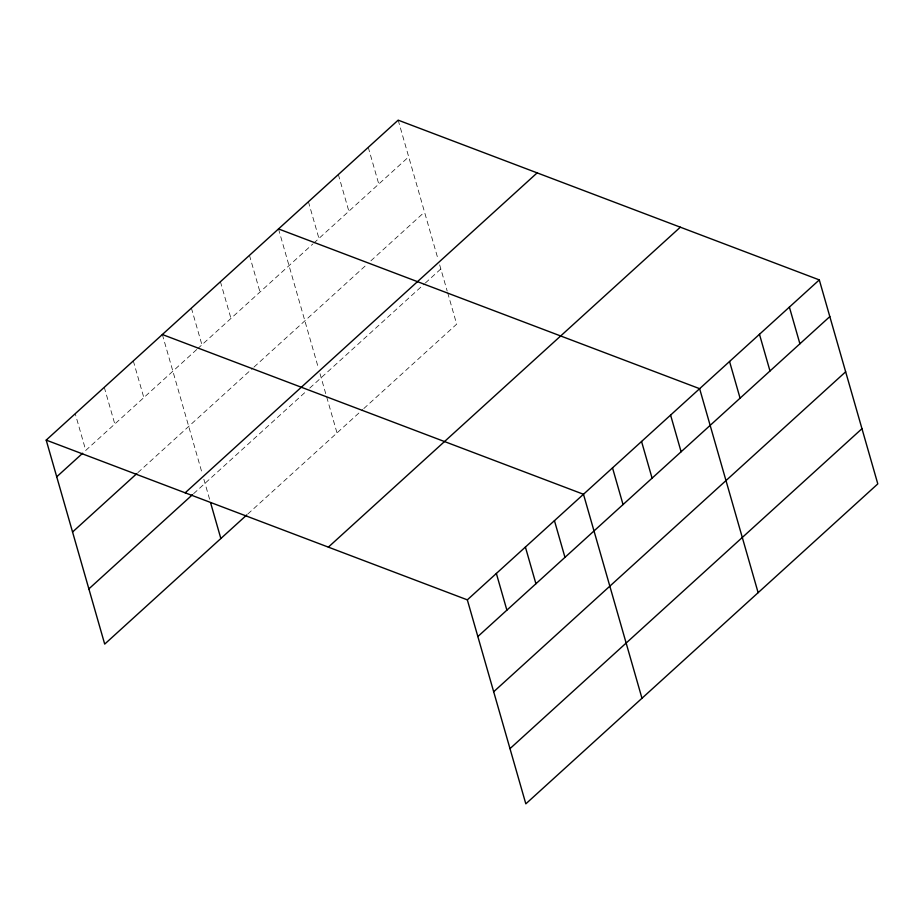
<?xml version="1.0" encoding="UTF-8"?>
<svg xmlns="http://www.w3.org/2000/svg" width="924" height="924" viewBox="0 0 924 924"><rect width="100%" height="100%" fill="white"/><g stroke="black" fill="none" stroke-linecap="round" stroke-linejoin="round"><path stroke-width="0.69" stroke-dasharray="4.62 3.46" d="M196.731 349.526L85.759 450.404L75.237 413.709M197.771 348.591L312.751 244.063M313.79 243.127L408.697 156.849M137.884 472.614L253.003 367.971M254.042 367.036L366.759 264.576M370.882 260.822L424.532 212.058M193.613 493.682L305.613 391.868M309.759 388.092L424.335 283.945M425.363 283.01L440.84 268.942M247.817 514.01L362.797 409.482M363.825 408.547L456.675 324.151L447.574 292.4M398.175 120.155L438.126 259.459M439.674 264.876L447.17 291.025M368.26 147.343L378.782 184.038M338.346 174.544L348.868 211.238M308.42 201.744L318.942 238.438M278.505 228.933L318.457 368.237M320.004 373.654L326.311 395.668M326.715 397.043L337.006 432.929M249.468 255.336L259.99 292.03M220.432 281.728L230.954 318.422M191.395 308.119L201.917 344.814M162.358 334.523L202.298 473.827M203.858 479.244L209.771 499.872M133.31 360.914L143.832 397.609M104.273 387.306L114.795 424.001"/><path stroke-width="1.39" d="M46.2 440.101L398.175 120.155L819.299 279.903L877.8 483.899L525.825 803.845L467.325 599.849L46.2 440.101L104.701 644.097L246.777 514.945M56.722 476.796L82.652 453.234M72.557 532.005L136.856 473.562M185.17 492.815L537.156 172.869M88.866 588.888L192.573 494.617M328.355 547.135L680.33 227.189M467.325 599.849L819.299 279.903M477.847 636.544L829.821 316.597M493.682 691.753L845.656 371.806M509.99 748.636L861.965 428.69M278.505 228.933L699.63 388.681L758.13 592.677M162.358 334.523L583.483 494.271L641.972 698.267M789.385 307.091L799.907 343.786M759.47 334.292L769.992 370.986M729.556 361.492L740.078 398.186M670.593 415.084L681.115 451.778M641.556 441.476L652.078 478.17M612.52 467.867L623.042 504.562M554.446 520.662L564.968 557.357M525.398 547.054L535.92 583.749M496.361 573.457L506.883 610.152M210.557 502.633L220.848 538.519"/></g></svg>
